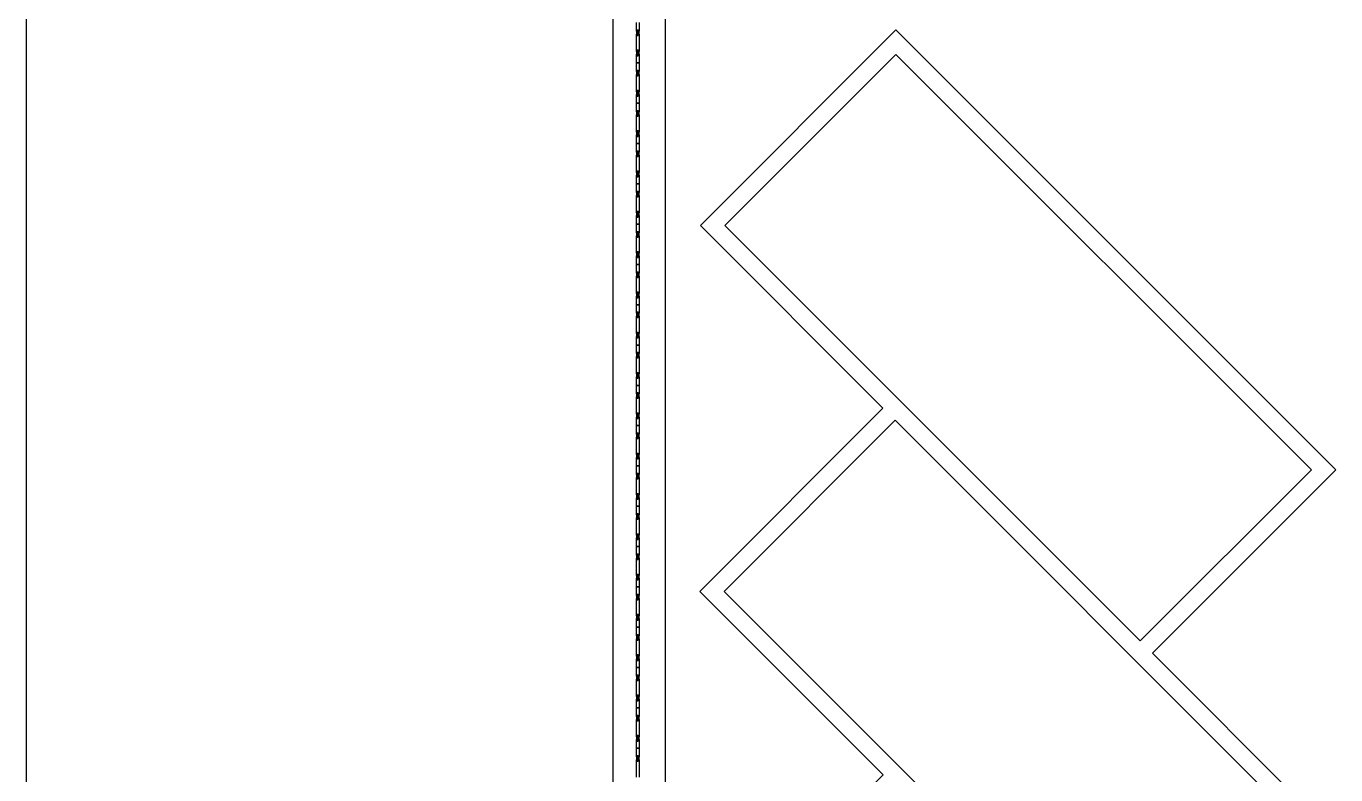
# Model space of a CAD drawing. Header units: inches. Extents: x -6210 to 141093, y -2740 to 21225.
# Drawn here: x 100910.1 to 101364.8, y 7805.3 to 8065.2 of the extents above; entities that cross this region are included whole.
import ezdxf

# ---------------------------------------------------------------- set-up
doc = ezdxf.new("R2010")
doc.units = ezdxf.units.IN
doc.header["$LTSCALE"] = 100
doc.header["$MEASUREMENT"] = 0
doc.layers.add('car area', color=53, linetype='Continuous')

msp = doc.modelspace()

# ---------------------------------------------------------------- linework, layer by layer
at = {"layer": 'car area'}
for p, q in [((101113.93703, 7058.4679), (101113.93703, 8196.62792)), ((101131.93702, 8196.62792), (101131.93703, 7058.4679)), ((100910.06756, 8131.42549), (100910.06756, 7123.67033)), ((101121.93703, 8063.40104), (101121.93703, 8066.40104)), ((101121.93703, 8063.40104), (101121.93703, 8062.40104)), ((101121.93703, 8063.40104), (101122.23703, 8063.40104)), ((101122.23703, 8063.90104), (101122.23703, 8062.90104)), ((101122.23703, 8063.90104), (101122.53703, 8063.90104)), ((101122.23703, 8062.90104), (101122.23703, 8061.90104)), ((101122.23703, 8062.90104), (101122.53703, 8062.90104)), ((101122.53703, 8062.90104), (101122.53703, 8063.90104)), ((101122.53703, 8063.40104), (101122.93703, 8063.40104)), ((101122.53703, 8061.90104), (101122.53703, 8062.90104)), ((101122.93703, 8066.40104), (101122.93703, 8063.40104)), ((101122.93703, 8062.40104), (101122.93703, 8063.40104)), ((101144.20468, 7995.96051), (101212.08693, 8063.84276)), ((101212.08693, 8063.84276), (101364.822, 7911.1077)), ((101121.93703, 8062.40104), (101122.23703, 8062.40104)), ((101121.93703, 8056.40104), (101121.93703, 8062.40104)), ((101122.23703, 8061.90104), (101122.53703, 8061.90104)), ((101122.53703, 8062.40104), (101122.93703, 8062.40104)), ((101122.93703, 8062.40104), (101122.93703, 8056.40104)), ((101121.93703, 8056.40104), (101121.93703, 8055.40104)), ((101121.93703, 8056.40104), (101122.23703, 8056.40104)), ((101121.93703, 8055.40104), (101122.23703, 8055.40104)), ((101121.93703, 8052.40104), (101121.93703, 8055.40104)), ((101122.23703, 8056.90104), (101122.23703, 8055.90104)), ((101122.23703, 8056.90104), (101122.53703, 8056.90104)), ((101122.23703, 8055.90104), (101122.23703, 8054.90104)), ((101122.23703, 8055.90104), (101122.53703, 8055.90104)), ((101122.23703, 8054.90104), (101122.53703, 8054.90104)), ((101122.53703, 8055.90104), (101122.53703, 8056.90104)), ((101122.53703, 8056.40104), (101122.93703, 8056.40104)), ((101122.53703, 8054.90104), (101122.53703, 8055.90104)), ((101122.53703, 8055.40104), (101122.93703, 8055.40104)), ((101122.93703, 8055.40104), (101122.93703, 8056.40104)), ((101122.93703, 8055.40104), (101122.93703, 8052.40104)), ((101152.68996, 7995.96051), (101212.08693, 8055.35748)), ((101212.08693, 8055.35748), (101356.33672, 7911.1077)), ((101121.93703, 8052.40104), (101122.93703, 8052.40104)), ((101121.93703, 8049.40104), (101121.93703, 8052.40104)), ((101122.93703, 8052.40104), (101121.93703, 8052.40104)), ((101121.93703, 8049.40104), (101121.93703, 8048.40104)), ((101121.93703, 8049.40104), (101122.23703, 8049.40104)), ((101122.23703, 8049.90104), (101122.23703, 8048.90104)), ((101122.23703, 8049.90104), (101122.53703, 8049.90104)), ((101122.53703, 8048.90104), (101122.53703, 8049.90104)), ((101122.53703, 8049.40104), (101122.93703, 8049.40104)), ((101122.93703, 8052.40104), (101122.93703, 8049.40104)), ((101122.93703, 8048.40104), (101122.93703, 8049.40104)), ((101121.93703, 8048.40104), (101122.23703, 8048.40104)), ((101121.93703, 8042.40104), (101121.93703, 8048.40104)), ((101122.23703, 8048.90104), (101122.23703, 8047.90104)), ((101122.23703, 8048.90104), (101122.53703, 8048.90104)), ((101122.23703, 8047.90104), (101122.53703, 8047.90104)), ((101122.53703, 8047.90104), (101122.53703, 8048.90104)), ((101122.53703, 8048.40104), (101122.93703, 8048.40104)), ((101122.93703, 8048.40104), (101122.93703, 8042.40104)), ((101121.93703, 8042.40104), (101121.93703, 8041.40104)), ((101121.93703, 8042.40104), (101122.23703, 8042.40104)), ((101121.93703, 8041.40104), (101122.23703, 8041.40104)), ((101121.93703, 8038.40104), (101121.93703, 8041.40104)), ((101122.23703, 8042.90104), (101122.23703, 8041.90104)), ((101122.23703, 8042.90104), (101122.53703, 8042.90104)), ((101122.23703, 8041.90104), (101122.23703, 8040.90104)), ((101122.23703, 8041.90104), (101122.53703, 8041.90104)), ((101122.23703, 8040.90104), (101122.53703, 8040.90104)), ((101122.53703, 8041.90104), (101122.53703, 8042.90104)), ((101122.53703, 8042.40104), (101122.93703, 8042.40104)), ((101122.53703, 8040.90104), (101122.53703, 8041.90104)), ((101122.53703, 8041.40104), (101122.93703, 8041.40104)), ((101122.93703, 8041.40104), (101122.93703, 8042.40104)), ((101122.93703, 8041.40104), (101122.93703, 8038.40104)), ((101121.93703, 8038.40104), (101122.93703, 8038.40104)), ((101121.93703, 8035.40104), (101121.93703, 8038.40104)), ((101122.93703, 8038.40104), (101121.93703, 8038.40104)), ((101122.23703, 8035.90104), (101122.23703, 8034.90104)), ((101122.23703, 8035.90104), (101122.53703, 8035.90104)), ((101122.53703, 8034.90104), (101122.53703, 8035.90104)), ((101122.93703, 8038.40104), (101122.93703, 8035.40104)), ((101121.93703, 8035.40104), (101121.93703, 8034.40104)), ((101121.93703, 8035.40104), (101122.23703, 8035.40104)), ((101121.93703, 8034.40104), (101122.23703, 8034.40104)), ((101121.93703, 8028.40104), (101121.93703, 8034.40104)), ((101122.23703, 8034.90104), (101122.23703, 8033.90104)), ((101122.23703, 8034.90104), (101122.53703, 8034.90104)), ((101122.23703, 8033.90104), (101122.53703, 8033.90104)), ((101122.53703, 8035.40104), (101122.93703, 8035.40104)), ((101122.53703, 8033.90104), (101122.53703, 8034.90104)), ((101122.53703, 8034.40104), (101122.93703, 8034.40104)), ((101122.93703, 8034.40104), (101122.93703, 8035.40104)), ((101122.93703, 8034.40104), (101122.93703, 8028.40104)), ((101121.93703, 8028.40104), (101121.93703, 8027.40104)), ((101121.93703, 8028.40104), (101122.23703, 8028.40104)), ((101121.93703, 8027.40104), (101122.23703, 8027.40104)), ((101121.93703, 8024.40104), (101121.93703, 8027.40104)), ((101122.23703, 8028.90104), (101122.23703, 8027.90104)), ((101122.23703, 8028.90104), (101122.53703, 8028.90104)), ((101122.23703, 8027.90104), (101122.23703, 8026.90104)), ((101122.23703, 8027.90104), (101122.53703, 8027.90104)), ((101122.23703, 8026.90104), (101122.53703, 8026.90104)), ((101122.53703, 8027.90104), (101122.53703, 8028.90104)), ((101122.53703, 8028.40104), (101122.93703, 8028.40104)), ((101122.53703, 8026.90104), (101122.53703, 8027.90104)), ((101122.53703, 8027.40104), (101122.93703, 8027.40104)), ((101122.93703, 8027.40104), (101122.93703, 8028.40104)), ((101122.93703, 8027.40104), (101122.93703, 8024.40104)), ((101121.93703, 8024.40104), (101122.93703, 8024.40104)), ((101121.93703, 8021.40104), (101121.93703, 8024.40104)), ((101122.93703, 8024.40104), (101121.93703, 8024.40104)), ((101122.23703, 8021.90104), (101122.23703, 8020.90104)), ((101122.23703, 8021.90104), (101122.53703, 8021.90104)), ((101122.53703, 8020.90104), (101122.53703, 8021.90104)), ((101122.93703, 8024.40104), (101122.93703, 8021.40104)), ((101121.93703, 8021.40104), (101121.93703, 8020.40104)), ((101121.93703, 8021.40104), (101122.23703, 8021.40104)), ((101121.93703, 8020.40104), (101122.23703, 8020.40104)), ((101121.93703, 8014.40104), (101121.93703, 8020.40104)), ((101122.23703, 8020.90104), (101122.23703, 8019.90104)), ((101122.23703, 8020.90104), (101122.53703, 8020.90104)), ((101122.23703, 8019.90104), (101122.53703, 8019.90104)), ((101122.53703, 8021.40104), (101122.93703, 8021.40104)), ((101122.53703, 8019.90104), (101122.53703, 8020.90104)), ((101122.53703, 8020.40104), (101122.93703, 8020.40104)), ((101122.93703, 8020.40104), (101122.93703, 8021.40104)), ((101122.93703, 8020.40104), (101122.93703, 8014.40104)), ((101121.93703, 8014.40104), (101121.93703, 8013.40104)), ((101121.93703, 8014.40104), (101122.23703, 8014.40104)), ((101121.93703, 8013.40104), (101122.23703, 8013.40104)), ((101121.93703, 8010.40104), (101121.93703, 8013.40104)), ((101122.23703, 8014.90104), (101122.23703, 8013.90104)), ((101122.23703, 8014.90104), (101122.53703, 8014.90104)), ((101122.23703, 8013.90104), (101122.23703, 8012.90104)), ((101122.23703, 8013.90104), (101122.53703, 8013.90104)), ((101122.23703, 8012.90104), (101122.53703, 8012.90104)), ((101122.53703, 8013.90104), (101122.53703, 8014.90104)), ((101122.53703, 8014.40104), (101122.93703, 8014.40104)), ((101122.53703, 8012.90104), (101122.53703, 8013.90104)), ((101122.53703, 8013.40104), (101122.93703, 8013.40104)), ((101122.93703, 8013.40104), (101122.93703, 8014.40104)), ((101122.93703, 8013.40104), (101122.93703, 8010.40104)), ((101121.93703, 8010.40104), (101122.93703, 8010.40104)), ((101121.93703, 8007.40104), (101121.93703, 8010.40104)), ((101122.93703, 8010.40104), (101121.93703, 8010.40104)), ((101122.93703, 8010.40104), (101122.93703, 8007.40104)), ((101121.93703, 8007.40104), (101121.93703, 8006.40104)), ((101121.93703, 8007.40104), (101122.23703, 8007.40104)), ((101121.93703, 8006.40104), (101122.23703, 8006.40104)), ((101121.93703, 8000.40104), (101121.93703, 8006.40104)), ((101122.23703, 8007.90104), (101122.23703, 8006.90104)), ((101122.23703, 8007.90104), (101122.53703, 8007.90104)), ((101122.23703, 8006.90104), (101122.23703, 8005.90104)), ((101122.23703, 8006.90104), (101122.53703, 8006.90104)), ((101122.23703, 8005.90104), (101122.53703, 8005.90104)), ((101122.53703, 8006.90104), (101122.53703, 8007.90104)), ((101122.53703, 8007.40104), (101122.93703, 8007.40104)), ((101122.53703, 8005.90104), (101122.53703, 8006.90104)), ((101122.53703, 8006.40104), (101122.93703, 8006.40104)), ((101122.93703, 8006.40104), (101122.93703, 8007.40104)), ((101122.93703, 8006.40104), (101122.93703, 8000.40104)), ((101121.93703, 8000.40104), (101121.93703, 7999.40104)), ((101121.93703, 8000.40104), (101122.23703, 8000.40104)), ((101121.93703, 7999.40104), (101122.23703, 7999.40104)), ((101121.93703, 7996.40104), (101121.93703, 7999.40104)), ((101122.23703, 8000.90104), (101122.23703, 7999.90104)), ((101122.23703, 8000.90104), (101122.53703, 8000.90104)), ((101122.23703, 7999.90104), (101122.23703, 7998.90104)), ((101122.23703, 7999.90104), (101122.53703, 7999.90104)), ((101122.53703, 7999.90104), (101122.53703, 8000.90104)), ((101122.53703, 8000.40104), (101122.93703, 8000.40104)), ((101122.53703, 7998.90104), (101122.53703, 7999.90104)), ((101122.53703, 7999.40104), (101122.93703, 7999.40104)), ((101122.93703, 7999.40104), (101122.93703, 8000.40104)), ((101122.93703, 7999.40104), (101122.93703, 7996.40104)), ((101121.93703, 7996.40104), (101122.93703, 7996.40104)), ((101121.93703, 7993.40104), (101121.93703, 7996.40104)), ((101122.93703, 7996.40104), (101121.93703, 7996.40104)), ((101122.23703, 7998.90104), (101122.53703, 7998.90104)), ((101122.93703, 7996.40104), (101122.93703, 7993.40104)), ((101207.57664, 7932.58856), (101144.20468, 7995.96051)), ((101211.81928, 7936.8312), (101152.68996, 7995.96051)), ((101121.93703, 7993.40104), (101121.93703, 7992.40104)), ((101121.93703, 7993.40104), (101122.23703, 7993.40104)), ((101121.93703, 7992.40104), (101122.23703, 7992.40104)), ((101121.93703, 7986.40104), (101121.93703, 7992.40104)), ((101122.23703, 7993.90104), (101122.23703, 7992.90104)), ((101122.23703, 7993.90104), (101122.53703, 7993.90104)), ((101122.23703, 7992.90104), (101122.23703, 7991.90104)), ((101122.23703, 7992.90104), (101122.53703, 7992.90104)), ((101122.23703, 7991.90104), (101122.53703, 7991.90104)), ((101122.53703, 7992.90104), (101122.53703, 7993.90104)), ((101122.53703, 7993.40104), (101122.93703, 7993.40104)), ((101122.53703, 7991.90104), (101122.53703, 7992.90104)), ((101122.53703, 7992.40104), (101122.93703, 7992.40104)), ((101122.93703, 7992.40104), (101122.93703, 7993.40104)), ((101122.93703, 7992.40104), (101122.93703, 7986.40104)), ((101121.93703, 7986.40104), (101121.93703, 7985.40104)), ((101121.93703, 7986.40104), (101122.23703, 7986.40104)), ((101122.23703, 7986.90104), (101122.23703, 7985.90104)), ((101122.23703, 7986.90104), (101122.53703, 7986.90104)), ((101122.23703, 7985.90104), (101122.23703, 7984.90104)), ((101122.23703, 7985.90104), (101122.53703, 7985.90104)), ((101122.53703, 7985.90104), (101122.53703, 7986.90104)), ((101122.53703, 7986.40104), (101122.93703, 7986.40104)), ((101122.53703, 7984.90104), (101122.53703, 7985.90104)), ((101122.93703, 7985.40104), (101122.93703, 7986.40104)), ((101121.93703, 7985.40104), (101122.23703, 7985.40104)), ((101121.93703, 7982.40104), (101121.93703, 7985.40104)), ((101121.93703, 7982.40104), (101122.93703, 7982.40104)), ((101121.93703, 7979.40104), (101121.93703, 7982.40104)), ((101122.93703, 7982.40104), (101121.93703, 7982.40104)), ((101122.23703, 7984.90104), (101122.53703, 7984.90104)), ((101122.53703, 7985.40104), (101122.93703, 7985.40104)), ((101122.93703, 7985.40104), (101122.93703, 7982.40104)), ((101122.93703, 7982.40104), (101122.93703, 7979.40104)), ((101121.93703, 7979.40104), (101121.93703, 7978.40104)), ((101121.93703, 7979.40104), (101122.23703, 7979.40104)), ((101121.93703, 7978.40104), (101122.23703, 7978.40104)), ((101121.93703, 7972.40104), (101121.93703, 7978.40104)), ((101122.23703, 7979.90104), (101122.23703, 7978.90104)), ((101122.23703, 7979.90104), (101122.53703, 7979.90104)), ((101122.23703, 7978.90104), (101122.23703, 7977.90104)), ((101122.23703, 7978.90104), (101122.53703, 7978.90104)), ((101122.23703, 7977.90104), (101122.53703, 7977.90104)), ((101122.53703, 7978.90104), (101122.53703, 7979.90104)), ((101122.53703, 7979.40104), (101122.93703, 7979.40104)), ((101122.53703, 7977.90104), (101122.53703, 7978.90104)), ((101122.53703, 7978.40104), (101122.93703, 7978.40104)), ((101122.93703, 7978.40104), (101122.93703, 7979.40104)), ((101122.93703, 7978.40104), (101122.93703, 7972.40104)), ((101121.93703, 7972.40104), (101121.93703, 7971.40104)), ((101121.93703, 7972.40104), (101122.23703, 7972.40104)), ((101122.23703, 7972.90104), (101122.23703, 7971.90104)), ((101122.23703, 7972.90104), (101122.53703, 7972.90104)), ((101122.23703, 7971.90104), (101122.23703, 7970.90104)), ((101122.23703, 7971.90104), (101122.53703, 7971.90104)), ((101122.53703, 7971.90104), (101122.53703, 7972.90104)), ((101122.53703, 7972.40104), (101122.93703, 7972.40104)), ((101122.53703, 7970.90104), (101122.53703, 7971.90104)), ((101122.93703, 7971.40104), (101122.93703, 7972.40104)), ((101121.93703, 7971.40104), (101122.23703, 7971.40104)), ((101121.93703, 7968.40104), (101121.93703, 7971.40104)), ((101121.93703, 7968.4679), (101122.93703, 7968.4679)), ((101121.93703, 7965.4679), (101121.93703, 7968.4679)), ((101122.93703, 7968.40104), (101121.93703, 7968.40104)), ((101122.23703, 7970.90104), (101122.53703, 7970.90104)), ((101122.53703, 7971.40104), (101122.93703, 7971.40104)), ((101122.93703, 7971.40104), (101122.93703, 7968.40104)), ((101122.93703, 7968.4679), (101122.93703, 7965.4679)), ((101121.93703, 7965.4679), (101121.93703, 7964.4679)), ((101121.93703, 7965.4679), (101122.23703, 7965.4679)), ((101121.93703, 7964.4679), (101122.23703, 7964.4679)), ((101121.93703, 7958.4679), (101121.93703, 7964.4679)), ((101122.23703, 7965.9679), (101122.23703, 7964.9679)), ((101122.23703, 7965.9679), (101122.53703, 7965.9679)), ((101122.23703, 7964.9679), (101122.23703, 7963.9679)), ((101122.23703, 7964.9679), (101122.53703, 7964.9679)), ((101122.23703, 7963.9679), (101122.53703, 7963.9679)), ((101122.53703, 7964.9679), (101122.53703, 7965.9679)), ((101122.53703, 7965.4679), (101122.93703, 7965.4679)), ((101122.53703, 7963.9679), (101122.53703, 7964.9679)), ((101122.53703, 7964.4679), (101122.93703, 7964.4679)), ((101122.93703, 7964.4679), (101122.93703, 7965.4679)), ((101122.93703, 7964.4679), (101122.93703, 7958.4679)), ((101121.93703, 7958.4679), (101121.93703, 7957.4679)), ((101121.93703, 7958.4679), (101122.23703, 7958.4679)), ((101122.23703, 7958.9679), (101122.23703, 7957.9679)), ((101122.23703, 7958.9679), (101122.53703, 7958.9679)), ((101122.53703, 7957.9679), (101122.53703, 7958.9679)), ((101122.53703, 7958.4679), (101122.93703, 7958.4679)), ((101122.93703, 7957.4679), (101122.93703, 7958.4679)), ((101121.93703, 7957.4679), (101122.23703, 7957.4679)), ((101121.93703, 7954.4679), (101121.93703, 7957.4679)), ((101121.93703, 7954.4679), (101122.93703, 7954.4679)), ((101121.93703, 7951.4679), (101121.93703, 7954.4679)), ((101122.93703, 7954.4679), (101121.93703, 7954.4679)), ((101122.23703, 7957.9679), (101122.23703, 7956.9679)), ((101122.23703, 7957.9679), (101122.53703, 7957.9679)), ((101122.23703, 7956.9679), (101122.53703, 7956.9679)), ((101122.53703, 7956.9679), (101122.53703, 7957.9679)), ((101122.53703, 7957.4679), (101122.93703, 7957.4679)), ((101122.93703, 7957.4679), (101122.93703, 7954.4679)), ((101122.93703, 7954.4679), (101122.93703, 7951.4679)), ((101121.93703, 7951.4679), (101121.93703, 7950.4679)), ((101121.93703, 7951.4679), (101122.23703, 7951.4679)), ((101121.93703, 7950.4679), (101122.23703, 7950.4679)), ((101121.93703, 7944.4679), (101121.93703, 7950.4679)), ((101122.23703, 7951.9679), (101122.23703, 7950.9679)), ((101122.23703, 7951.9679), (101122.53703, 7951.9679)), ((101122.23703, 7950.9679), (101122.23703, 7949.9679)), ((101122.23703, 7950.9679), (101122.53703, 7950.9679)), ((101122.23703, 7949.9679), (101122.53703, 7949.9679)), ((101122.53703, 7950.9679), (101122.53703, 7951.9679)), ((101122.53703, 7951.4679), (101122.93703, 7951.4679)), ((101122.53703, 7949.9679), (101122.53703, 7950.9679)), ((101122.53703, 7950.4679), (101122.93703, 7950.4679)), ((101122.93703, 7950.4679), (101122.93703, 7951.4679)), ((101122.93703, 7950.4679), (101122.93703, 7944.4679)), ((101122.23703, 7944.9679), (101122.23703, 7943.9679)), ((101122.23703, 7944.9679), (101122.53703, 7944.9679)), ((101122.53703, 7943.9679), (101122.53703, 7944.9679)), ((101121.93703, 7944.4679), (101121.93703, 7943.4679)), ((101121.93703, 7944.4679), (101122.23703, 7944.4679)), ((101121.93703, 7943.4679), (101122.23703, 7943.4679)), ((101121.93703, 7940.4679), (101121.93703, 7943.4679)), ((101121.93703, 7940.4679), (101122.93703, 7940.4679)), ((101121.93703, 7937.4679), (101121.93703, 7940.4679)), ((101122.93703, 7940.4679), (101121.93703, 7940.4679)), ((101122.23703, 7943.9679), (101122.23703, 7942.9679)), ((101122.23703, 7943.9679), (101122.53703, 7943.9679)), ((101122.23703, 7942.9679), (101122.53703, 7942.9679)), ((101122.53703, 7944.4679), (101122.93703, 7944.4679)), ((101122.53703, 7942.9679), (101122.53703, 7943.9679)), ((101122.53703, 7943.4679), (101122.93703, 7943.4679)), ((101122.93703, 7943.4679), (101122.93703, 7944.4679)), ((101122.93703, 7943.4679), (101122.93703, 7940.4679)), ((101122.93703, 7940.4679), (101122.93703, 7937.4679)), ((101121.93703, 7937.4679), (101121.93703, 7936.4679)), ((101121.93703, 7937.4679), (101122.23703, 7937.4679)), ((101121.93703, 7936.4679), (101122.23703, 7936.4679)), ((101121.93703, 7930.4679), (101121.93703, 7936.4679)), ((101122.23703, 7937.9679), (101122.23703, 7936.9679)), ((101122.23703, 7937.9679), (101122.53703, 7937.9679)), ((101122.23703, 7936.9679), (101122.23703, 7935.9679)), ((101122.23703, 7936.9679), (101122.53703, 7936.9679)), ((101122.23703, 7935.9679), (101122.53703, 7935.9679)), ((101122.53703, 7936.9679), (101122.53703, 7937.9679)), ((101122.53703, 7937.4679), (101122.93703, 7937.4679)), ((101122.53703, 7935.9679), (101122.53703, 7936.9679)), ((101122.53703, 7936.4679), (101122.93703, 7936.4679)), ((101122.93703, 7936.4679), (101122.93703, 7937.4679)), ((101122.93703, 7936.4679), (101122.93703, 7930.4679)), ((101211.81928, 7936.8312), (101296.93975, 7851.71073)), ((101122.23703, 7930.9679), (101122.23703, 7929.9679)), ((101122.23703, 7930.9679), (101122.53703, 7930.9679)), ((101122.53703, 7929.9679), (101122.53703, 7930.9679)), ((101143.93702, 7868.94895), (101207.57664, 7932.58856)), ((101121.93703, 7930.4679), (101121.93703, 7929.4679)), ((101121.93703, 7930.4679), (101122.23703, 7930.4679)), ((101121.93703, 7929.4679), (101122.23703, 7929.4679)), ((101121.93703, 7926.4679), (101121.93703, 7929.4679)), ((101121.93703, 7926.4679), (101122.93703, 7926.4679)), ((101121.93703, 7923.4679), (101121.93703, 7926.4679)), ((101122.93703, 7926.4679), (101121.93703, 7926.4679)), ((101122.23703, 7929.9679), (101122.23703, 7928.9679)), ((101122.23703, 7929.9679), (101122.53703, 7929.9679)), ((101122.23703, 7928.9679), (101122.53703, 7928.9679)), ((101122.53703, 7930.4679), (101122.93703, 7930.4679)), ((101122.53703, 7928.9679), (101122.53703, 7929.9679)), ((101122.53703, 7929.4679), (101122.93703, 7929.4679)), ((101122.93703, 7929.4679), (101122.93703, 7930.4679)), ((101122.93703, 7929.4679), (101122.93703, 7926.4679)), ((101122.93703, 7926.4679), (101122.93703, 7923.4679)), ((101152.42231, 7868.94895), (101211.81928, 7928.34592)), ((101211.81928, 7928.34592), (101356.06906, 7784.09614)), ((101121.93703, 7923.4679), (101121.93703, 7922.4679)), ((101121.93703, 7923.4679), (101122.23703, 7923.4679)), ((101121.93703, 7922.4679), (101122.23703, 7922.4679)), ((101121.93703, 7916.4679), (101121.93703, 7922.4679)), ((101122.23703, 7923.9679), (101122.23703, 7922.9679)), ((101122.23703, 7923.9679), (101122.53703, 7923.9679)), ((101122.23703, 7922.9679), (101122.23703, 7921.9679)), ((101122.23703, 7922.9679), (101122.53703, 7922.9679)), ((101122.23703, 7921.9679), (101122.53703, 7921.9679)), ((101122.53703, 7922.9679), (101122.53703, 7923.9679)), ((101122.53703, 7923.4679), (101122.93703, 7923.4679)), ((101122.53703, 7921.9679), (101122.53703, 7922.9679)), ((101122.53703, 7922.4679), (101122.93703, 7922.4679)), ((101122.93703, 7922.4679), (101122.93703, 7923.4679)), ((101122.93703, 7922.4679), (101122.93703, 7916.4679)), ((101121.93703, 7916.4679), (101121.93703, 7915.4679)), ((101121.93703, 7916.4679), (101122.23703, 7916.4679)), ((101121.93703, 7915.4679), (101122.23703, 7915.4679)), ((101121.93703, 7912.4679), (101121.93703, 7915.4679)), ((101122.23703, 7916.9679), (101122.23703, 7915.9679)), ((101122.23703, 7916.9679), (101122.53703, 7916.9679)), ((101122.23703, 7915.9679), (101122.23703, 7914.9679)), ((101122.23703, 7915.9679), (101122.53703, 7915.9679)), ((101122.23703, 7914.9679), (101122.53703, 7914.9679)), ((101122.53703, 7915.9679), (101122.53703, 7916.9679)), ((101122.53703, 7916.4679), (101122.93703, 7916.4679)), ((101122.53703, 7914.9679), (101122.53703, 7915.9679)), ((101122.53703, 7915.4679), (101122.93703, 7915.4679)), ((101122.93703, 7915.4679), (101122.93703, 7916.4679)), ((101122.93703, 7915.4679), (101122.93703, 7912.4679)), ((101121.93703, 7912.4679), (101122.93703, 7912.4679)), ((101121.93703, 7909.4679), (101121.93703, 7912.4679)), ((101122.93703, 7912.4679), (101121.93703, 7912.4679)), ((101121.93703, 7909.4679), (101121.93703, 7908.4679)), ((101121.93703, 7909.4679), (101122.23703, 7909.4679)), ((101121.93703, 7908.4679), (101122.23703, 7908.4679)), ((101121.93703, 7902.4679), (101121.93703, 7908.4679)), ((101122.23703, 7909.9679), (101122.23703, 7908.9679)), ((101122.23703, 7909.9679), (101122.53703, 7909.9679)), ((101122.23703, 7908.9679), (101122.23703, 7907.9679)), ((101122.23703, 7908.9679), (101122.53703, 7908.9679)), ((101122.53703, 7908.9679), (101122.53703, 7909.9679)), ((101122.53703, 7909.4679), (101122.93703, 7909.4679)), ((101122.53703, 7907.9679), (101122.53703, 7908.9679)), ((101122.53703, 7908.4679), (101122.93703, 7908.4679)), ((101122.93703, 7912.4679), (101122.93703, 7909.4679)), ((101122.93703, 7908.4679), (101122.93703, 7909.4679)), ((101122.93703, 7908.4679), (101122.93703, 7902.4679)), ((101356.33672, 7911.1077), (101296.93975, 7851.71073)), ((101364.822, 7911.1077), (101301.18239, 7847.46809)), ((101122.23703, 7907.9679), (101122.53703, 7907.9679)), ((101121.93703, 7902.4679), (101121.93703, 7901.4679)), ((101121.93703, 7902.4679), (101122.23703, 7902.4679)), ((101121.93703, 7901.4679), (101122.23703, 7901.4679)), ((101121.93703, 7898.4679), (101121.93703, 7901.4679)), ((101122.23703, 7902.9679), (101122.23703, 7901.9679)), ((101122.23703, 7902.9679), (101122.53703, 7902.9679)), ((101122.23703, 7901.9679), (101122.23703, 7900.9679)), ((101122.23703, 7901.9679), (101122.53703, 7901.9679)), ((101122.23703, 7900.9679), (101122.53703, 7900.9679)), ((101122.53703, 7901.9679), (101122.53703, 7902.9679)), ((101122.53703, 7902.4679), (101122.93703, 7902.4679)), ((101122.53703, 7900.9679), (101122.53703, 7901.9679)), ((101122.53703, 7901.4679), (101122.93703, 7901.4679)), ((101122.93703, 7901.4679), (101122.93703, 7902.4679)), ((101122.93703, 7901.4679), (101122.93703, 7898.4679)), ((101121.93703, 7898.4679), (101122.93703, 7898.4679)), ((101121.93703, 7895.4679), (101121.93703, 7898.4679)), ((101122.93703, 7898.4679), (101121.93703, 7898.4679)), ((101121.93703, 7895.4679), (101121.93703, 7894.4679)), ((101121.93703, 7895.4679), (101122.23703, 7895.4679)), ((101122.23703, 7895.9679), (101122.23703, 7894.9679)), ((101122.23703, 7895.9679), (101122.53703, 7895.9679)), ((101122.23703, 7894.9679), (101122.23703, 7893.9679)), ((101122.23703, 7894.9679), (101122.53703, 7894.9679)), ((101122.53703, 7894.9679), (101122.53703, 7895.9679)), ((101122.53703, 7895.4679), (101122.93703, 7895.4679)), ((101122.53703, 7893.9679), (101122.53703, 7894.9679)), ((101122.93703, 7898.4679), (101122.93703, 7895.4679)), ((101122.93703, 7894.4679), (101122.93703, 7895.4679)), ((101121.93703, 7894.4679), (101122.23703, 7894.4679)), ((101121.93703, 7888.4679), (101121.93703, 7894.4679)), ((101122.23703, 7893.9679), (101122.53703, 7893.9679)), ((101122.53703, 7894.4679), (101122.93703, 7894.4679)), ((101122.93703, 7894.4679), (101122.93703, 7888.4679)), ((101121.93703, 7888.4679), (101121.93703, 7887.4679)), ((101121.93703, 7888.4679), (101122.23703, 7888.4679)), ((101121.93703, 7887.4679), (101122.23703, 7887.4679)), ((101121.93703, 7884.4679), (101121.93703, 7887.4679)), ((101122.23703, 7888.9679), (101122.23703, 7887.9679)), ((101122.23703, 7888.9679), (101122.53703, 7888.9679)), ((101122.23703, 7887.9679), (101122.23703, 7886.9679)), ((101122.23703, 7887.9679), (101122.53703, 7887.9679)), ((101122.23703, 7886.9679), (101122.53703, 7886.9679)), ((101122.53703, 7887.9679), (101122.53703, 7888.9679)), ((101122.53703, 7888.4679), (101122.93703, 7888.4679)), ((101122.53703, 7886.9679), (101122.53703, 7887.9679)), ((101122.53703, 7887.4679), (101122.93703, 7887.4679)), ((101122.93703, 7887.4679), (101122.93703, 7888.4679)), ((101122.93703, 7887.4679), (101122.93703, 7884.4679)), ((101121.93703, 7884.4679), (101122.93703, 7884.4679)), ((101121.93703, 7881.4679), (101121.93703, 7884.4679)), ((101122.93703, 7884.4679), (101121.93703, 7884.4679)), ((101121.93703, 7881.4679), (101121.93703, 7880.4679)), ((101121.93703, 7881.4679), (101122.23703, 7881.4679)), ((101122.23703, 7881.9679), (101122.23703, 7880.9679)), ((101122.23703, 7881.9679), (101122.53703, 7881.9679)), ((101122.23703, 7880.9679), (101122.23703, 7879.9679)), ((101122.23703, 7880.9679), (101122.53703, 7880.9679)), ((101122.53703, 7880.9679), (101122.53703, 7881.9679)), ((101122.53703, 7881.4679), (101122.93703, 7881.4679)), ((101122.53703, 7879.9679), (101122.53703, 7880.9679)), ((101122.93703, 7884.4679), (101122.93703, 7881.4679)), ((101122.93703, 7880.4679), (101122.93703, 7881.4679)), ((101121.93703, 7880.4679), (101122.23703, 7880.4679)), ((101121.93703, 7874.4679), (101121.93703, 7880.4679)), ((101122.23703, 7879.9679), (101122.53703, 7879.9679)), ((101122.53703, 7880.4679), (101122.93703, 7880.4679)), ((101122.93703, 7880.4679), (101122.93703, 7874.4679)), ((101121.93703, 7874.4679), (101121.93703, 7873.4679)), ((101121.93703, 7874.4679), (101122.23703, 7874.4679)), ((101121.93703, 7873.4679), (101122.23703, 7873.4679)), ((101121.93703, 7870.4679), (101121.93703, 7873.4679)), ((101122.23703, 7874.9679), (101122.23703, 7873.9679)), ((101122.23703, 7874.9679), (101122.53703, 7874.9679)), ((101122.23703, 7873.9679), (101122.23703, 7872.9679)), ((101122.23703, 7873.9679), (101122.53703, 7873.9679)), ((101122.23703, 7872.9679), (101122.53703, 7872.9679)), ((101122.53703, 7873.9679), (101122.53703, 7874.9679)), ((101122.53703, 7874.4679), (101122.93703, 7874.4679)), ((101122.53703, 7872.9679), (101122.53703, 7873.9679)), ((101122.53703, 7873.4679), (101122.93703, 7873.4679)), ((101122.93703, 7873.4679), (101122.93703, 7874.4679)), ((101122.93703, 7873.4679), (101122.93703, 7870.4679)), ((101121.93703, 7870.4679), (101122.93703, 7870.4679)), ((101121.93703, 7867.4679), (101121.93703, 7870.4679)), ((101122.93703, 7870.4679), (101121.93703, 7870.4679)), ((101121.93703, 7867.4679), (101121.93703, 7866.4679)), ((101121.93703, 7867.4679), (101122.23703, 7867.4679)), ((101122.23703, 7867.9679), (101122.23703, 7866.9679)), ((101122.23703, 7867.9679), (101122.53703, 7867.9679)), ((101122.53703, 7866.9679), (101122.53703, 7867.9679)), ((101122.53703, 7867.4679), (101122.93703, 7867.4679)), ((101122.93703, 7870.4679), (101122.93703, 7867.4679)), ((101122.93703, 7866.4679), (101122.93703, 7867.4679)), ((101207.63136, 7805.25462), (101143.93702, 7868.94895)), ((101296.67209, 7724.69917), (101152.42231, 7868.94895)), ((101121.93703, 7866.4679), (101122.23703, 7866.4679)), ((101121.93703, 7860.4679), (101121.93703, 7866.4679)), ((101122.23703, 7866.9679), (101122.23703, 7865.9679)), ((101122.23703, 7866.9679), (101122.53703, 7866.9679)), ((101122.23703, 7865.9679), (101122.53703, 7865.9679)), ((101122.53703, 7865.9679), (101122.53703, 7866.9679)), ((101122.53703, 7866.4679), (101122.93703, 7866.4679)), ((101122.93703, 7866.4679), (101122.93703, 7860.4679)), ((101121.93703, 7860.4679), (101121.93703, 7859.4679)), ((101121.93703, 7860.4679), (101122.23703, 7860.4679)), ((101121.93703, 7859.4679), (101122.23703, 7859.4679)), ((101121.93703, 7856.4679), (101121.93703, 7859.4679)), ((101122.23703, 7860.9679), (101122.23703, 7859.9679)), ((101122.23703, 7860.9679), (101122.53703, 7860.9679)), ((101122.23703, 7859.9679), (101122.23703, 7858.9679)), ((101122.23703, 7859.9679), (101122.53703, 7859.9679)), ((101122.23703, 7858.9679), (101122.53703, 7858.9679)), ((101122.53703, 7859.9679), (101122.53703, 7860.9679)), ((101122.53703, 7860.4679), (101122.93703, 7860.4679)), ((101122.53703, 7858.9679), (101122.53703, 7859.9679)), ((101122.53703, 7859.4679), (101122.93703, 7859.4679)), ((101122.93703, 7859.4679), (101122.93703, 7860.4679)), ((101122.93703, 7859.4679), (101122.93703, 7856.4679)), ((101121.93703, 7856.4679), (101122.93703, 7856.4679)), ((101121.93703, 7853.4679), (101121.93703, 7856.4679)), ((101122.93703, 7856.4679), (101121.93703, 7856.4679)), ((101122.23703, 7853.9679), (101122.23703, 7852.9679)), ((101122.23703, 7853.9679), (101122.53703, 7853.9679)), ((101122.53703, 7852.9679), (101122.53703, 7853.9679)), ((101122.93703, 7856.4679), (101122.93703, 7853.4679)), ((101121.93703, 7853.4679), (101121.93703, 7852.4679)), ((101121.93703, 7853.4679), (101122.23703, 7853.4679)), ((101121.93703, 7852.4679), (101122.23703, 7852.4679)), ((101121.93703, 7846.4679), (101121.93703, 7852.4679)), ((101122.23703, 7852.9679), (101122.23703, 7851.9679)), ((101122.23703, 7852.9679), (101122.53703, 7852.9679)), ((101122.23703, 7851.9679), (101122.53703, 7851.9679)), ((101122.53703, 7853.4679), (101122.93703, 7853.4679)), ((101122.53703, 7851.9679), (101122.53703, 7852.9679)), ((101122.53703, 7852.4679), (101122.93703, 7852.4679)), ((101122.93703, 7852.4679), (101122.93703, 7853.4679)), ((101122.93703, 7852.4679), (101122.93703, 7846.4679)), ((101121.93703, 7846.4679), (101121.93703, 7845.4679)), ((101121.93703, 7846.4679), (101122.23703, 7846.4679)), ((101121.93703, 7845.4679), (101122.23703, 7845.4679)), ((101121.93703, 7842.4679), (101121.93703, 7845.4679)), ((101122.23703, 7846.9679), (101122.23703, 7845.9679)), ((101122.23703, 7846.9679), (101122.53703, 7846.9679)), ((101122.23703, 7845.9679), (101122.23703, 7844.9679)), ((101122.23703, 7845.9679), (101122.53703, 7845.9679)), ((101122.23703, 7844.9679), (101122.53703, 7844.9679)), ((101122.53703, 7845.9679), (101122.53703, 7846.9679)), ((101122.53703, 7846.4679), (101122.93703, 7846.4679)), ((101122.53703, 7844.9679), (101122.53703, 7845.9679)), ((101122.53703, 7845.4679), (101122.93703, 7845.4679)), ((101122.93703, 7845.4679), (101122.93703, 7846.4679)), ((101122.93703, 7845.4679), (101122.93703, 7842.4679)), ((101301.18239, 7847.46809), (101364.55434, 7784.09614)), ((101121.93703, 7842.4679), (101122.93703, 7842.4679)), ((101121.93703, 7839.4679), (101121.93703, 7842.4679)), ((101122.93703, 7842.4679), (101121.93703, 7842.4679)), ((101122.23703, 7839.9679), (101122.23703, 7838.9679)), ((101122.23703, 7839.9679), (101122.53703, 7839.9679)), ((101122.53703, 7838.9679), (101122.53703, 7839.9679)), ((101122.93703, 7842.4679), (101122.93703, 7839.4679)), ((101121.93703, 7839.4679), (101121.93703, 7838.4679)), ((101121.93703, 7839.4679), (101122.23703, 7839.4679)), ((101121.93703, 7838.4679), (101122.23703, 7838.4679)), ((101121.93703, 7832.4679), (101121.93703, 7838.4679)), ((101122.23703, 7838.9679), (101122.23703, 7837.9679)), ((101122.23703, 7838.9679), (101122.53703, 7838.9679)), ((101122.23703, 7837.9679), (101122.53703, 7837.9679)), ((101122.53703, 7839.4679), (101122.93703, 7839.4679)), ((101122.53703, 7837.9679), (101122.53703, 7838.9679)), ((101122.53703, 7838.4679), (101122.93703, 7838.4679)), ((101122.93703, 7838.4679), (101122.93703, 7839.4679)), ((101122.93703, 7838.4679), (101122.93703, 7832.4679)), ((101121.93703, 7832.4679), (101121.93703, 7831.4679)), ((101121.93703, 7832.4679), (101122.23703, 7832.4679)), ((101121.93703, 7831.4679), (101122.23703, 7831.4679)), ((101121.93703, 7828.4679), (101121.93703, 7831.4679)), ((101122.23703, 7832.9679), (101122.23703, 7831.9679)), ((101122.23703, 7832.9679), (101122.53703, 7832.9679)), ((101122.23703, 7831.9679), (101122.23703, 7830.9679)), ((101122.23703, 7831.9679), (101122.53703, 7831.9679)), ((101122.23703, 7830.9679), (101122.53703, 7830.9679)), ((101122.53703, 7831.9679), (101122.53703, 7832.9679)), ((101122.53703, 7832.4679), (101122.93703, 7832.4679)), ((101122.53703, 7830.9679), (101122.53703, 7831.9679)), ((101122.53703, 7831.4679), (101122.93703, 7831.4679)), ((101122.93703, 7831.4679), (101122.93703, 7832.4679)), ((101122.93703, 7831.4679), (101122.93703, 7828.4679)), ((101121.93703, 7828.4679), (101122.93703, 7828.4679)), ((101121.93703, 7825.4679), (101121.93703, 7828.4679)), ((101122.93703, 7828.4679), (101121.93703, 7828.4679)), ((101122.93703, 7828.4679), (101122.93703, 7825.4679)), ((101121.93703, 7825.4679), (101121.93703, 7824.4679)), ((101121.93703, 7825.4679), (101122.23703, 7825.4679)), ((101121.93703, 7824.4679), (101122.23703, 7824.4679)), ((101121.93703, 7818.4679), (101121.93703, 7824.4679)), ((101122.23703, 7825.9679), (101122.23703, 7824.9679)), ((101122.23703, 7825.9679), (101122.53703, 7825.9679)), ((101122.23703, 7824.9679), (101122.23703, 7823.9679)), ((101122.23703, 7824.9679), (101122.53703, 7824.9679)), ((101122.23703, 7823.9679), (101122.53703, 7823.9679)), ((101122.53703, 7824.9679), (101122.53703, 7825.9679)), ((101122.53703, 7825.4679), (101122.93703, 7825.4679)), ((101122.53703, 7823.9679), (101122.53703, 7824.9679)), ((101122.53703, 7824.4679), (101122.93703, 7824.4679)), ((101122.93703, 7824.4679), (101122.93703, 7825.4679)), ((101122.93703, 7824.4679), (101122.93703, 7818.4679)), ((101121.93703, 7818.4679), (101121.93703, 7817.4679)), ((101121.93703, 7818.4679), (101122.23703, 7818.4679)), ((101121.93703, 7817.4679), (101122.23703, 7817.4679)), ((101121.93703, 7814.4679), (101121.93703, 7817.4679)), ((101122.23703, 7818.9679), (101122.23703, 7817.9679)), ((101122.23703, 7818.9679), (101122.53703, 7818.9679)), ((101122.23703, 7817.9679), (101122.23703, 7816.9679)), ((101122.23703, 7817.9679), (101122.53703, 7817.9679)), ((101122.53703, 7817.9679), (101122.53703, 7818.9679)), ((101122.53703, 7818.4679), (101122.93703, 7818.4679)), ((101122.53703, 7816.9679), (101122.53703, 7817.9679)), ((101122.53703, 7817.4679), (101122.93703, 7817.4679)), ((101122.93703, 7817.4679), (101122.93703, 7818.4679)), ((101122.93703, 7817.4679), (101122.93703, 7814.4679)), ((101121.93703, 7814.4679), (101122.93703, 7814.4679)), ((101121.93703, 7811.4679), (101121.93703, 7814.4679)), ((101122.93703, 7814.4679), (101121.93703, 7814.4679)), ((101122.23703, 7816.9679), (101122.53703, 7816.9679)), ((101122.93703, 7814.4679), (101122.93703, 7811.4679)), ((101121.93703, 7811.4679), (101121.93703, 7810.4679)), ((101121.93703, 7811.4679), (101122.23703, 7811.4679)), ((101121.93703, 7810.4679), (101122.23703, 7810.4679)), ((101121.93703, 7804.4679), (101121.93703, 7810.4679)), ((101122.23703, 7811.9679), (101122.23703, 7810.9679)), ((101122.23703, 7811.9679), (101122.53703, 7811.9679)), ((101122.23703, 7810.9679), (101122.23703, 7809.9679)), ((101122.23703, 7810.9679), (101122.53703, 7810.9679)), ((101122.23703, 7809.9679), (101122.53703, 7809.9679)), ((101122.53703, 7810.9679), (101122.53703, 7811.9679)), ((101122.53703, 7811.4679), (101122.93703, 7811.4679)), ((101122.53703, 7809.9679), (101122.53703, 7810.9679)), ((101122.53703, 7810.4679), (101122.93703, 7810.4679)), ((101122.93703, 7810.4679), (101122.93703, 7811.4679)), ((101122.93703, 7810.4679), (101122.93703, 7804.4679)), ((101143.99175, 7741.61501), (101207.63136, 7805.25462))]:
    msp.add_line(p, q, dxfattribs=at)

doc.saveas('drawing.dxf')
